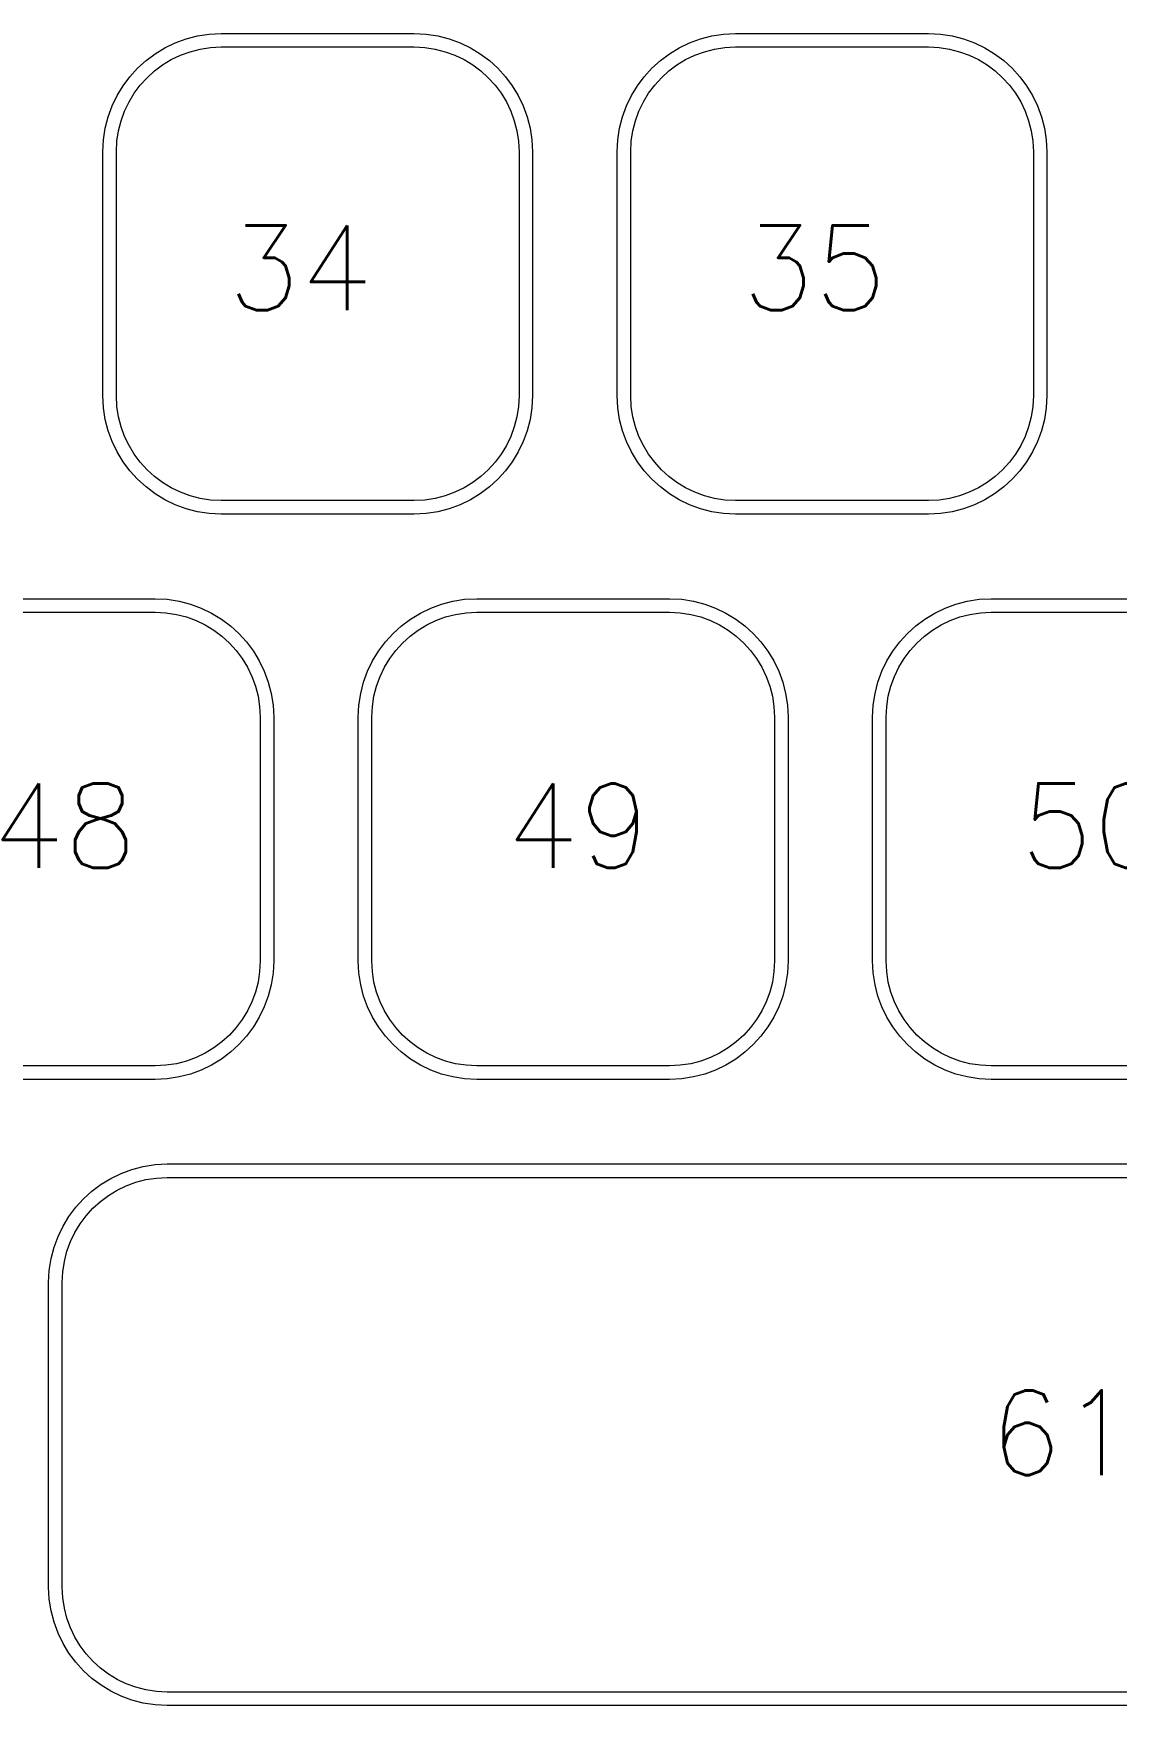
# Model space of a CAD drawing. Header units: millimetres. Extents: x 1461 to 1900, y 363 to 677.
# Drawn here: x 1647.34 to 1679.35, y 552.61 to 602.01 of the extents above; entities that cross this region are included whole.
import ezdxf

# ---------------------------------------------------------------- set-up
doc = ezdxf.new("R2010")
doc.units = ezdxf.units.MM
doc.styles.get("Standard").update_dxf_attribs({"font": 'txt', "bigfont": 'gbcbig.shx'})

msp = doc.modelspace()

# ---------------------------------------------------------------- linework, layer by layer
at = {"color": 7, "lineweight": 0}
for p, q in [((1651.2237, 601.5884), (1651.5294, 601.7363)), ((1651.5294, 601.7363), (1651.8506, 601.8544)), ((1651.8506, 601.8544), (1652.1853, 601.941)), ((1652.1853, 601.941), (1652.5318, 601.9943)), ((1652.5318, 601.9943), (1652.8883, 602.0124)), ((1652.8883, 602.0124), (1658.5885, 602.0124)), ((1658.5885, 602.0124), (1658.945, 601.9943)), ((1658.945, 601.9943), (1659.2915, 601.941)), ((1659.2915, 601.941), (1659.6262, 601.8544)), ((1659.6262, 601.8544), (1659.9473, 601.7363)), ((1659.9473, 601.7363), (1660.2531, 601.5884)), ((1666.4234, 601.5884), (1666.7292, 601.7363)), ((1666.7292, 601.7363), (1667.0503, 601.8544)), ((1667.0503, 601.8544), (1667.385, 601.941)), ((1667.385, 601.941), (1667.7315, 601.9943)), ((1667.7315, 601.9943), (1668.088, 602.0124)), ((1668.088, 602.0124), (1673.7882, 602.0124)), ((1673.7882, 602.0124), (1674.1447, 601.9943)), ((1674.1447, 601.9943), (1674.4912, 601.941)), ((1674.4912, 601.941), (1674.8259, 601.8544)), ((1674.8259, 601.8544), (1675.1471, 601.7363)), ((1675.1471, 601.7363), (1675.4529, 601.5884)), ((1650.4165, 600.9843), (1650.6654, 601.2106)), ((1650.6654, 601.2106), (1650.9351, 601.4126)), ((1650.9351, 601.4126), (1651.2237, 601.5884)), ((1651.1563, 601.0822), (1651.4119, 601.2377)), ((1651.4119, 601.2377), (1651.6828, 601.3684)), ((1651.6828, 601.3684), (1651.9675, 601.4728)), ((1651.9675, 601.4728), (1652.2643, 601.5493)), ((1652.2643, 601.5493), (1652.5718, 601.5963)), ((1652.5718, 601.5963), (1652.8883, 601.6124)), ((1652.8883, 601.6124), (1658.5884, 601.6124)), ((1658.5884, 601.6124), (1658.9049, 601.5963)), ((1658.9049, 601.5963), (1659.2124, 601.5493)), ((1659.2124, 601.5493), (1659.5092, 601.4728)), ((1659.5092, 601.4728), (1659.7939, 601.3684)), ((1659.7939, 601.3684), (1660.0648, 601.2377)), ((1660.0648, 601.2377), (1660.3204, 601.0822)), ((1660.2531, 601.5884), (1660.5417, 601.4126)), ((1660.5417, 601.4126), (1660.8113, 601.2106)), ((1660.8113, 601.2106), (1661.0602, 600.9843)), ((1665.6163, 600.9843), (1665.8652, 601.2106)), ((1665.8652, 601.2106), (1666.1348, 601.4126)), ((1666.1348, 601.4126), (1666.4234, 601.5884)), ((1666.3561, 601.0822), (1666.6117, 601.2377)), ((1666.6117, 601.2377), (1666.8826, 601.3684)), ((1666.8826, 601.3684), (1667.1672, 601.4728)), ((1667.1672, 601.4728), (1667.4641, 601.5493)), ((1667.4641, 601.5493), (1667.7715, 601.5963)), ((1667.7715, 601.5963), (1668.088, 601.6124)), ((1668.088, 601.6124), (1673.7882, 601.6124)), ((1673.7882, 601.6124), (1674.1047, 601.5963)), ((1674.1047, 601.5963), (1674.4121, 601.5493)), ((1674.4121, 601.5493), (1674.7089, 601.4728)), ((1674.7089, 601.4728), (1674.9936, 601.3684)), ((1674.9936, 601.3684), (1675.2645, 601.2377)), ((1675.2645, 601.2377), (1675.5201, 601.0822)), ((1675.4529, 601.5884), (1675.7415, 601.4126)), ((1675.7415, 601.4126), (1676.0111, 601.2106)), ((1676.0111, 601.2106), (1676.26, 600.9843)), ((1649.9883, 600.4658), (1650.1902, 600.7354)), ((1650.1902, 600.7354), (1650.4165, 600.9843)), ((1650.4972, 600.4831), (1650.6974, 600.7034)), ((1650.6974, 600.7034), (1650.9176, 600.9036)), ((1650.9176, 600.9036), (1651.1563, 601.0822)), ((1660.3204, 601.0822), (1660.5591, 600.9036)), ((1660.5591, 600.9036), (1660.7793, 600.7034)), ((1660.7793, 600.7034), (1660.9795, 600.4831)), ((1661.0602, 600.9843), (1661.2865, 600.7354)), ((1661.2865, 600.7354), (1661.4885, 600.4658)), ((1665.188, 600.4658), (1665.39, 600.7354)), ((1665.39, 600.7354), (1665.6163, 600.9843)), ((1665.6969, 600.4831), (1665.8971, 600.7034)), ((1665.8971, 600.7034), (1666.1174, 600.9036)), ((1666.1174, 600.9036), (1666.3561, 601.0822)), ((1675.5201, 601.0822), (1675.7588, 600.9036)), ((1675.7588, 600.9036), (1675.9791, 600.7034)), ((1675.9791, 600.7034), (1676.1793, 600.4831)), ((1676.26, 600.9843), (1676.4863, 600.7354)), ((1676.4863, 600.7354), (1676.6882, 600.4658)), ((1649.8124, 600.1772), (1649.9883, 600.4658)), ((1650.1631, 599.9888), (1650.3185, 600.2444)), ((1650.3185, 600.2444), (1650.4972, 600.4831)), ((1660.9795, 600.4831), (1661.1581, 600.2444)), ((1661.1581, 600.2444), (1661.3136, 599.9888)), ((1661.4885, 600.4658), (1661.6643, 600.1772)), ((1665.0122, 600.1772), (1665.188, 600.4658)), ((1665.3628, 599.9888), (1665.5183, 600.2444)), ((1665.5183, 600.2444), (1665.6969, 600.4831)), ((1676.1793, 600.4831), (1676.3579, 600.2444)), ((1676.3579, 600.2444), (1676.5133, 599.9888)), ((1676.6882, 600.4658), (1676.8641, 600.1772)), ((1649.5464, 599.5503), (1649.6646, 599.8714)), ((1649.6646, 599.8714), (1649.8124, 600.1772)), ((1649.928, 599.4333), (1650.0324, 599.7179)), ((1650.0324, 599.7179), (1650.1631, 599.9888)), ((1661.3136, 599.9888), (1661.4443, 599.7179)), ((1661.4443, 599.7179), (1661.5487, 599.4333)), ((1661.6643, 600.1772), (1661.8122, 599.8714)), ((1661.8122, 599.8714), (1661.9303, 599.5503)), ((1664.7462, 599.5503), (1664.8643, 599.8714)), ((1664.8643, 599.8714), (1665.0122, 600.1772)), ((1665.1277, 599.4333), (1665.2321, 599.7179)), ((1665.2321, 599.7179), (1665.3628, 599.9888)), ((1676.5133, 599.9888), (1676.644, 599.7179)), ((1676.644, 599.7179), (1676.7484, 599.4333)), ((1676.8641, 600.1772), (1677.0119, 599.8714)), ((1677.0119, 599.8714), (1677.1301, 599.5503)), ((1649.4598, 599.2155), (1649.5464, 599.5503)), ((1649.8515, 599.1364), (1649.928, 599.4333)), ((1661.5487, 599.4333), (1661.6252, 599.1364)), ((1661.9303, 599.5503), (1662.0169, 599.2155)), ((1664.6596, 599.2155), (1664.7462, 599.5503)), ((1665.0512, 599.1364), (1665.1277, 599.4333)), ((1676.7484, 599.4333), (1676.8249, 599.1364)), ((1677.1301, 599.5503), (1677.2167, 599.2155)), ((1649.3884, 598.5125), (1649.4065, 598.869)), ((1649.4065, 598.869), (1649.4598, 599.2155)), ((1649.7884, 598.5125), (1649.8044, 598.829)), ((1649.8044, 598.829), (1649.8515, 599.1364)), ((1661.6252, 599.1364), (1661.6723, 598.829)), ((1661.6723, 598.829), (1661.6883, 598.5125)), ((1662.0169, 599.2155), (1662.0702, 598.869)), ((1662.0702, 598.869), (1662.0884, 598.5125)), ((1664.5881, 598.5125), (1664.6063, 598.869)), ((1664.6063, 598.869), (1664.6596, 599.2155)), ((1664.9881, 598.5125), (1665.0042, 598.829)), ((1665.0042, 598.829), (1665.0512, 599.1364)), ((1676.8249, 599.1364), (1676.872, 598.829)), ((1676.872, 598.829), (1676.888, 598.5125)), ((1677.2167, 599.2155), (1677.27, 598.869)), ((1677.27, 598.869), (1677.2881, 598.5125)), ((1649.3884, 591.3123), (1649.3884, 598.5125)), ((1649.7884, 591.3123), (1649.7884, 598.5125)), ((1661.6883, 598.5125), (1661.6883, 591.3123)), ((1662.0884, 598.5125), (1662.0884, 591.3123)), ((1664.5881, 591.3123), (1664.5881, 598.5125)), ((1664.9881, 591.3123), (1664.9881, 598.5125)), ((1676.888, 598.5125), (1676.888, 591.3123)), ((1677.2881, 598.5125), (1677.2881, 591.3123)), ((1649.4065, 590.9558), (1649.3884, 591.3123)), ((1649.4598, 590.6093), (1649.4065, 590.9558)), ((1649.8044, 590.9958), (1649.7884, 591.3123)), ((1649.8515, 590.6884), (1649.8044, 590.9958)), ((1661.6723, 590.9958), (1661.6252, 590.6884)), ((1661.6883, 591.3123), (1661.6723, 590.9958)), ((1662.0702, 590.9558), (1662.0169, 590.6093)), ((1662.0884, 591.3123), (1662.0702, 590.9558)), ((1664.6063, 590.9558), (1664.5881, 591.3123)), ((1664.6596, 590.6093), (1664.6063, 590.9558)), ((1665.0042, 590.9958), (1664.9881, 591.3123)), ((1665.0512, 590.6884), (1665.0042, 590.9958)), ((1676.872, 590.9958), (1676.8249, 590.6884)), ((1676.888, 591.3123), (1676.872, 590.9958)), ((1677.27, 590.9558), (1677.2167, 590.6093)), ((1677.2881, 591.3123), (1677.27, 590.9558)), ((1649.5464, 590.2746), (1649.4598, 590.6093)), ((1649.928, 590.3915), (1649.8515, 590.6884)), ((1650.0324, 590.1069), (1649.928, 590.3915)), ((1661.5487, 590.3915), (1661.4443, 590.1069)), ((1661.6252, 590.6884), (1661.5487, 590.3915)), ((1662.0169, 590.6093), (1661.9303, 590.2746)), ((1664.7462, 590.2746), (1664.6596, 590.6093)), ((1665.1277, 590.3915), (1665.0512, 590.6884)), ((1665.2321, 590.1069), (1665.1277, 590.3915)), ((1676.7484, 590.3915), (1676.644, 590.1069)), ((1676.8249, 590.6884), (1676.7484, 590.3915)), ((1677.2167, 590.6093), (1677.1301, 590.2746)), ((1649.6646, 589.9535), (1649.5464, 590.2746)), ((1649.8124, 589.6477), (1649.6646, 589.9535)), ((1650.1631, 589.836), (1650.0324, 590.1069)), ((1650.3185, 589.5804), (1650.1631, 589.836)), ((1661.3136, 589.836), (1661.1581, 589.5804)), ((1661.4443, 590.1069), (1661.3136, 589.836)), ((1661.8122, 589.9535), (1661.6643, 589.6477)), ((1661.9303, 590.2746), (1661.8122, 589.9535)), ((1664.8643, 589.9535), (1664.7462, 590.2746)), ((1665.0122, 589.6477), (1664.8643, 589.9535)), ((1665.3628, 589.836), (1665.2321, 590.1069)), ((1665.5183, 589.5804), (1665.3628, 589.836)), ((1676.5133, 589.836), (1676.3579, 589.5804)), ((1676.644, 590.1069), (1676.5133, 589.836)), ((1677.0119, 589.9535), (1676.8641, 589.6477)), ((1677.1301, 590.2746), (1677.0119, 589.9535)), ((1649.9883, 589.3591), (1649.8124, 589.6477)), ((1650.1902, 589.0895), (1649.9883, 589.3591)), ((1650.4972, 589.3417), (1650.3185, 589.5804)), ((1650.6974, 589.1214), (1650.4972, 589.3417)), ((1660.9795, 589.3417), (1660.7793, 589.1214)), ((1661.1581, 589.5804), (1660.9795, 589.3417)), ((1661.4885, 589.3591), (1661.2865, 589.0895)), ((1661.6643, 589.6477), (1661.4885, 589.3591)), ((1665.188, 589.3591), (1665.0122, 589.6477)), ((1665.39, 589.0895), (1665.188, 589.3591)), ((1665.6969, 589.3417), (1665.5183, 589.5804)), ((1665.8971, 589.1214), (1665.6969, 589.3417)), ((1676.1793, 589.3417), (1675.9791, 589.1214)), ((1676.3579, 589.5804), (1676.1793, 589.3417)), ((1676.6882, 589.3591), (1676.4863, 589.0895)), ((1676.8641, 589.6477), (1676.6882, 589.3591)), ((1650.4165, 588.8406), (1650.1902, 589.0895)), ((1650.9176, 588.9212), (1650.6974, 589.1214)), ((1651.1563, 588.7426), (1650.9176, 588.9212)), ((1660.5591, 588.9212), (1660.3204, 588.7426)), ((1660.7793, 589.1214), (1660.5591, 588.9212)), ((1661.2865, 589.0895), (1661.0602, 588.8406)), ((1665.6163, 588.8406), (1665.39, 589.0895)), ((1666.1174, 588.9212), (1665.8971, 589.1214)), ((1666.3561, 588.7426), (1666.1174, 588.9212)), ((1675.7588, 588.9212), (1675.5201, 588.7426)), ((1675.9791, 589.1214), (1675.7588, 588.9212)), ((1676.4863, 589.0895), (1676.26, 588.8406)), ((1650.6654, 588.6143), (1650.4165, 588.8406)), ((1650.9351, 588.4123), (1650.6654, 588.6143)), ((1651.2237, 588.2365), (1650.9351, 588.4123)), ((1651.4119, 588.5871), (1651.1563, 588.7426)), ((1651.6828, 588.4564), (1651.4119, 588.5871)), ((1651.9675, 588.3521), (1651.6828, 588.4564)), ((1659.7939, 588.4564), (1659.5092, 588.3521)), ((1660.0648, 588.5871), (1659.7939, 588.4564)), ((1660.3204, 588.7426), (1660.0648, 588.5871)), ((1660.5417, 588.4123), (1660.2531, 588.2365)), ((1660.8113, 588.6143), (1660.5417, 588.4123)), ((1661.0602, 588.8406), (1660.8113, 588.6143)), ((1665.8652, 588.6143), (1665.6163, 588.8406)), ((1666.1348, 588.4123), (1665.8652, 588.6143)), ((1666.4234, 588.2365), (1666.1348, 588.4123)), ((1666.6117, 588.5871), (1666.3561, 588.7426)), ((1666.8826, 588.4564), (1666.6117, 588.5871)), ((1667.1672, 588.3521), (1666.8826, 588.4564)), ((1674.9936, 588.4564), (1674.7089, 588.3521)), ((1675.2645, 588.5871), (1674.9936, 588.4564)), ((1675.5201, 588.7426), (1675.2645, 588.5871)), ((1675.7415, 588.4123), (1675.4529, 588.2365)), ((1676.0111, 588.6143), (1675.7415, 588.4123)), ((1676.26, 588.8406), (1676.0111, 588.6143)), ((1651.5294, 588.0886), (1651.2237, 588.2365)), ((1651.8506, 587.9705), (1651.5294, 588.0886)), ((1652.1853, 587.8839), (1651.8506, 587.9705)), ((1652.2643, 588.2755), (1651.9675, 588.3521)), ((1652.5318, 587.8306), (1652.1853, 587.8839)), ((1652.5718, 588.2285), (1652.2643, 588.2755)), ((1652.8883, 588.2124), (1652.5718, 588.2285)), ((1658.5884, 588.2124), (1652.8883, 588.2124)), ((1658.9049, 588.2285), (1658.5884, 588.2124)), ((1659.2124, 588.2755), (1658.9049, 588.2285)), ((1659.2915, 587.8839), (1658.945, 587.8306)), ((1659.5092, 588.3521), (1659.2124, 588.2755)), ((1659.6262, 587.9705), (1659.2915, 587.8839)), ((1659.9473, 588.0886), (1659.6262, 587.9705)), ((1660.2531, 588.2365), (1659.9473, 588.0886)), ((1666.7292, 588.0886), (1666.4234, 588.2365)), ((1667.0503, 587.9705), (1666.7292, 588.0886)), ((1667.385, 587.8839), (1667.0503, 587.9705)), ((1667.4641, 588.2755), (1667.1672, 588.3521)), ((1667.7315, 587.8306), (1667.385, 587.8839)), ((1667.7715, 588.2285), (1667.4641, 588.2755)), ((1668.088, 588.2124), (1667.7715, 588.2285)), ((1673.7882, 588.2124), (1668.088, 588.2124)), ((1674.1047, 588.2285), (1673.7882, 588.2124)), ((1674.4121, 588.2755), (1674.1047, 588.2285)), ((1674.4912, 587.8839), (1674.1447, 587.8306)), ((1674.7089, 588.3521), (1674.4121, 588.2755)), ((1674.8259, 587.9705), (1674.4912, 587.8839)), ((1675.1471, 588.0886), (1674.8259, 587.9705)), ((1675.4529, 588.2365), (1675.1471, 588.0886)), ((1652.8883, 587.8124), (1652.5318, 587.8306)), ((1658.5885, 587.8124), (1652.8883, 587.8124)), ((1658.945, 587.8306), (1658.5885, 587.8124)), ((1668.088, 587.8124), (1667.7315, 587.8306)), ((1673.7882, 587.8124), (1668.088, 587.8124)), ((1674.1447, 587.8306), (1673.7882, 587.8124)), ((1645.2381, 585.3127), (1650.9379, 585.3127)), ((1645.2381, 584.9126), (1650.9379, 584.9126)), ((1650.9379, 585.3127), (1651.2944, 585.2945)), ((1650.9379, 584.9126), (1651.2544, 584.8966)), ((1651.2544, 584.8966), (1651.5618, 584.8495)), ((1651.2944, 585.2945), (1651.6409, 585.2412)), ((1651.6409, 585.2412), (1651.9756, 585.1546)), ((1651.9756, 585.1546), (1652.2968, 585.0365)), ((1652.2968, 585.0365), (1652.6026, 584.8886)), ((1658.7732, 584.8886), (1659.079, 585.0365)), ((1659.079, 585.0365), (1659.4001, 585.1546)), ((1659.4001, 585.1546), (1659.7348, 585.2412)), ((1659.7348, 585.2412), (1660.0813, 585.2945)), ((1659.8139, 584.8495), (1660.1213, 584.8966)), ((1660.0813, 585.2945), (1660.4378, 585.3127)), ((1660.1213, 584.8966), (1660.4378, 584.9126)), ((1660.4378, 585.3127), (1666.138, 585.3127)), ((1660.4378, 584.9126), (1666.138, 584.9126)), ((1666.138, 585.3127), (1666.4945, 585.2945)), ((1666.138, 584.9126), (1666.4545, 584.8966)), ((1666.4545, 584.8966), (1666.7619, 584.8495)), ((1666.4945, 585.2945), (1666.841, 585.2412)), ((1666.841, 585.2412), (1667.1757, 585.1546)), ((1667.1757, 585.1546), (1667.4969, 585.0365)), ((1667.4969, 585.0365), (1667.8027, 584.8886)), ((1673.973, 584.8886), (1674.2788, 585.0365)), ((1674.2788, 585.0365), (1674.5999, 585.1546)), ((1674.5999, 585.1546), (1674.9346, 585.2412)), ((1674.9346, 585.2412), (1675.2811, 585.2945)), ((1675.0137, 584.8495), (1675.3211, 584.8966)), ((1675.2811, 585.2945), (1675.6376, 585.3127)), ((1675.3211, 584.8966), (1675.6376, 584.9126)), ((1675.6376, 585.3127), (1681.3375, 585.3127)), ((1675.6376, 584.9126), (1681.3374, 584.9126)), ((1651.5618, 584.8495), (1651.8586, 584.773)), ((1651.8586, 584.773), (1652.1433, 584.6686)), ((1652.1433, 584.6686), (1652.4142, 584.5379)), ((1652.4142, 584.5379), (1652.6698, 584.3825)), ((1652.6026, 584.8886), (1652.8912, 584.7128)), ((1652.8912, 584.7128), (1653.1608, 584.5108)), ((1653.1608, 584.5108), (1653.4097, 584.2845)), ((1657.9661, 584.2845), (1658.215, 584.5108)), ((1658.215, 584.5108), (1658.4846, 584.7128)), ((1658.4846, 584.7128), (1658.7732, 584.8886)), ((1658.7059, 584.3825), (1658.9615, 584.5379)), ((1658.9615, 584.5379), (1659.2324, 584.6686)), ((1659.2324, 584.6686), (1659.517, 584.773)), ((1659.517, 584.773), (1659.8139, 584.8495)), ((1666.7619, 584.8495), (1667.0587, 584.773)), ((1667.0587, 584.773), (1667.3434, 584.6686)), ((1667.3434, 584.6686), (1667.6143, 584.5379)), ((1667.6143, 584.5379), (1667.8699, 584.3825)), ((1667.8027, 584.8886), (1668.0913, 584.7128)), ((1668.0913, 584.7128), (1668.3609, 584.5108)), ((1668.3609, 584.5108), (1668.6098, 584.2845)), ((1673.1659, 584.2845), (1673.4148, 584.5108)), ((1673.4148, 584.5108), (1673.6844, 584.7128)), ((1673.6844, 584.7128), (1673.973, 584.8886)), ((1673.9057, 584.3825), (1674.1612, 584.5379)), ((1674.1612, 584.5379), (1674.4322, 584.6686)), ((1674.4322, 584.6686), (1674.7168, 584.773)), ((1674.7168, 584.773), (1675.0137, 584.8495)), ((1652.6698, 584.3825), (1652.9085, 584.2038)), ((1652.9085, 584.2038), (1653.1288, 584.0036)), ((1653.1288, 584.0036), (1653.329, 583.7834)), ((1653.4097, 584.2845), (1653.636, 584.0356)), ((1653.636, 584.0356), (1653.8379, 583.766)), ((1657.5378, 583.766), (1657.7398, 584.0356)), ((1657.7398, 584.0356), (1657.9661, 584.2845)), ((1658.0467, 583.7834), (1658.2469, 584.0036)), ((1658.2469, 584.0036), (1658.4672, 584.2038)), ((1658.4672, 584.2038), (1658.7059, 584.3825)), ((1667.8699, 584.3825), (1668.1086, 584.2038)), ((1668.1086, 584.2038), (1668.3289, 584.0036)), ((1668.3289, 584.0036), (1668.5291, 583.7834)), ((1668.6098, 584.2845), (1668.8361, 584.0356)), ((1668.8361, 584.0356), (1669.038, 583.766)), ((1672.7376, 583.766), (1672.9396, 584.0356)), ((1672.9396, 584.0356), (1673.1659, 584.2845)), ((1673.2465, 583.7834), (1673.4467, 584.0036)), ((1673.4467, 584.0036), (1673.6669, 584.2038)), ((1673.6669, 584.2038), (1673.9057, 584.3825)), ((1653.329, 583.7834), (1653.5076, 583.5447)), ((1653.5076, 583.5447), (1653.663, 583.2891)), ((1653.8379, 583.766), (1654.0138, 583.4774)), ((1654.0138, 583.4774), (1654.1616, 583.1716)), ((1657.2141, 583.1716), (1657.362, 583.4774)), ((1657.362, 583.4774), (1657.5378, 583.766)), ((1657.7126, 583.2891), (1657.8681, 583.5447)), ((1657.8681, 583.5447), (1658.0467, 583.7834)), ((1668.5291, 583.7834), (1668.7077, 583.5447)), ((1668.7077, 583.5447), (1668.8631, 583.2891)), ((1669.038, 583.766), (1669.2139, 583.4774)), ((1669.2139, 583.4774), (1669.3617, 583.1716)), ((1672.4139, 583.1716), (1672.5618, 583.4774)), ((1672.5618, 583.4774), (1672.7376, 583.766)), ((1672.9124, 583.2891), (1673.0679, 583.5447)), ((1673.0679, 583.5447), (1673.2465, 583.7834)), ((1653.663, 583.2891), (1653.7937, 583.0182)), ((1653.7937, 583.0182), (1653.8981, 582.7335)), ((1654.1616, 583.1716), (1654.2798, 582.8505)), ((1657.096, 582.8505), (1657.2141, 583.1716)), ((1657.4775, 582.7335), (1657.5819, 583.0182)), ((1657.5819, 583.0182), (1657.7126, 583.2891)), ((1668.8631, 583.2891), (1668.9938, 583.0182)), ((1668.9938, 583.0182), (1669.0982, 582.7335)), ((1669.3617, 583.1716), (1669.4799, 582.8505)), ((1672.2958, 582.8505), (1672.4139, 583.1716)), ((1672.6773, 582.7335), (1672.7817, 583.0182)), ((1672.7817, 583.0182), (1672.9124, 583.2891)), ((1653.8981, 582.7335), (1653.9746, 582.4367)), ((1653.9746, 582.4367), (1654.0217, 582.1292)), ((1654.2798, 582.8505), (1654.3664, 582.5158)), ((1654.3664, 582.5158), (1654.4197, 582.1693)), ((1656.9561, 582.1693), (1657.0094, 582.5158)), ((1657.0094, 582.5158), (1657.096, 582.8505)), ((1657.354, 582.1292), (1657.401, 582.4367)), ((1657.401, 582.4367), (1657.4775, 582.7335)), ((1669.0982, 582.7335), (1669.1748, 582.4367)), ((1669.1748, 582.4367), (1669.2218, 582.1292)), ((1669.4799, 582.8505), (1669.5665, 582.5158)), ((1669.5665, 582.5158), (1669.6198, 582.1693)), ((1672.1559, 582.1693), (1672.2092, 582.5158)), ((1672.2092, 582.5158), (1672.2958, 582.8505)), ((1672.5538, 582.1292), (1672.6008, 582.4367)), ((1672.6008, 582.4367), (1672.6773, 582.7335)), ((1654.0217, 582.1292), (1654.0377, 581.8127)), ((1654.4197, 582.1693), (1654.4378, 581.8128)), ((1656.9379, 581.8128), (1656.9561, 582.1693)), ((1657.3379, 581.8127), (1657.354, 582.1292)), ((1669.2218, 582.1292), (1669.2378, 581.8127)), ((1669.6198, 582.1693), (1669.6379, 581.8128)), ((1672.1377, 581.8128), (1672.1559, 582.1693)), ((1672.5377, 581.8127), (1672.5538, 582.1292)), ((1654.0377, 581.8127), (1654.0377, 574.6125)), ((1654.4378, 581.8128), (1654.4378, 574.6126)), ((1656.9379, 574.6126), (1656.9379, 581.8128)), ((1657.3379, 574.6125), (1657.3379, 581.8127)), ((1669.2378, 581.8127), (1669.2378, 574.6125)), ((1669.6379, 581.8128), (1669.6379, 574.6126)), ((1672.1377, 574.6126), (1672.1377, 581.8128)), ((1672.5377, 574.6125), (1672.5377, 581.8127)), ((1654.0377, 574.6125), (1654.0217, 574.2961)), ((1654.4378, 574.6126), (1654.4197, 574.2561)), ((1656.9561, 574.2561), (1656.9379, 574.6126)), ((1657.354, 574.2961), (1657.3379, 574.6125)), ((1669.2378, 574.6125), (1669.2218, 574.2961)), ((1669.6379, 574.6126), (1669.6198, 574.2561)), ((1672.1559, 574.2561), (1672.1377, 574.6126)), ((1672.5538, 574.2961), (1672.5377, 574.6125)), ((1654.0217, 574.2961), (1653.9746, 573.9886)), ((1654.4197, 574.2561), (1654.3664, 573.9096)), ((1657.0094, 573.9096), (1656.9561, 574.2561)), ((1657.401, 573.9886), (1657.354, 574.2961)), ((1669.2218, 574.2961), (1669.1748, 573.9886)), ((1669.6198, 574.2561), (1669.5665, 573.9096)), ((1672.2092, 573.9096), (1672.1559, 574.2561)), ((1672.6008, 573.9886), (1672.5538, 574.2961)), ((1653.8981, 573.6918), (1653.7937, 573.4071)), ((1653.9746, 573.9886), (1653.8981, 573.6918)), ((1654.2798, 573.5749), (1654.1616, 573.2537)), ((1654.3664, 573.9096), (1654.2798, 573.5749)), ((1657.096, 573.5749), (1657.0094, 573.9096)), ((1657.2141, 573.2537), (1657.096, 573.5749)), ((1657.4775, 573.6918), (1657.401, 573.9886)), ((1657.5819, 573.4071), (1657.4775, 573.6918)), ((1669.0982, 573.6918), (1668.9938, 573.4071)), ((1669.1748, 573.9886), (1669.0982, 573.6918)), ((1669.4799, 573.5749), (1669.3617, 573.2537)), ((1669.5665, 573.9096), (1669.4799, 573.5749)), ((1672.2958, 573.5749), (1672.2092, 573.9096)), ((1672.4139, 573.2537), (1672.2958, 573.5749)), ((1672.6773, 573.6918), (1672.6008, 573.9886)), ((1672.7817, 573.4071), (1672.6773, 573.6918)), ((1653.663, 573.1362), (1653.5076, 572.8806)), ((1653.7937, 573.4071), (1653.663, 573.1362)), ((1654.1616, 573.2537), (1654.0138, 572.9479)), ((1657.362, 572.9479), (1657.2141, 573.2537)), ((1657.7126, 573.1362), (1657.5819, 573.4071)), ((1657.8681, 572.8806), (1657.7126, 573.1362)), ((1668.8631, 573.1362), (1668.7077, 572.8806)), ((1668.9938, 573.4071), (1668.8631, 573.1362)), ((1669.3617, 573.2537), (1669.2139, 572.9479)), ((1672.5618, 572.9479), (1672.4139, 573.2537)), ((1672.9124, 573.1362), (1672.7817, 573.4071)), ((1673.0679, 572.8806), (1672.9124, 573.1362)), ((1653.329, 572.6419), (1653.1288, 572.4217)), ((1653.5076, 572.8806), (1653.329, 572.6419)), ((1653.8379, 572.6594), (1653.636, 572.3897)), ((1654.0138, 572.9479), (1653.8379, 572.6594)), ((1657.5378, 572.6594), (1657.362, 572.9479)), ((1657.7398, 572.3897), (1657.5378, 572.6594)), ((1658.0467, 572.6419), (1657.8681, 572.8806)), ((1658.2469, 572.4217), (1658.0467, 572.6419)), ((1668.5291, 572.6419), (1668.3289, 572.4217)), ((1668.7077, 572.8806), (1668.5291, 572.6419)), ((1669.038, 572.6594), (1668.8361, 572.3897)), ((1669.2139, 572.9479), (1669.038, 572.6594)), ((1672.7376, 572.6594), (1672.5618, 572.9479)), ((1672.9396, 572.3897), (1672.7376, 572.6594)), ((1673.2465, 572.6419), (1673.0679, 572.8806)), ((1673.4467, 572.4217), (1673.2465, 572.6419)), ((1652.9085, 572.2214), (1652.6698, 572.0428)), ((1653.1288, 572.4217), (1652.9085, 572.2214)), ((1653.4097, 572.1408), (1653.1608, 571.9145)), ((1653.636, 572.3897), (1653.4097, 572.1408)), ((1657.9661, 572.1408), (1657.7398, 572.3897)), ((1658.215, 571.9145), (1657.9661, 572.1408)), ((1658.4672, 572.2214), (1658.2469, 572.4217)), ((1658.7059, 572.0428), (1658.4672, 572.2214)), ((1668.1086, 572.2214), (1667.8699, 572.0428)), ((1668.3289, 572.4217), (1668.1086, 572.2214)), ((1668.6098, 572.1408), (1668.3609, 571.9145)), ((1668.8361, 572.3897), (1668.6098, 572.1408)), ((1673.1659, 572.1408), (1672.9396, 572.3897)), ((1673.4148, 571.9145), (1673.1659, 572.1408)), ((1673.6669, 572.2214), (1673.4467, 572.4217)), ((1673.9057, 572.0428), (1673.6669, 572.2214)), ((1651.5618, 571.5758), (1651.2544, 571.5287)), ((1651.8586, 571.6523), (1651.5618, 571.5758)), ((1652.1433, 571.7567), (1651.8586, 571.6523)), ((1652.4142, 571.8874), (1652.1433, 571.7567)), ((1652.6698, 572.0428), (1652.4142, 571.8874)), ((1652.8912, 571.7126), (1652.6026, 571.5367)), ((1653.1608, 571.9145), (1652.8912, 571.7126)), ((1658.4846, 571.7126), (1658.215, 571.9145)), ((1658.7732, 571.5367), (1658.4846, 571.7126)), ((1658.9615, 571.8874), (1658.7059, 572.0428)), ((1659.2324, 571.7567), (1658.9615, 571.8874)), ((1659.517, 571.6523), (1659.2324, 571.7567)), ((1659.8139, 571.5758), (1659.517, 571.6523)), ((1660.1213, 571.5287), (1659.8139, 571.5758)), ((1666.7619, 571.5758), (1666.4545, 571.5287)), ((1667.0587, 571.6523), (1666.7619, 571.5758)), ((1667.3434, 571.7567), (1667.0587, 571.6523)), ((1667.6143, 571.8874), (1667.3434, 571.7567)), ((1667.8699, 572.0428), (1667.6143, 571.8874)), ((1668.0913, 571.7126), (1667.8027, 571.5367)), ((1668.3609, 571.9145), (1668.0913, 571.7126)), ((1673.6844, 571.7126), (1673.4148, 571.9145)), ((1673.973, 571.5367), (1673.6844, 571.7126)), ((1674.1612, 571.8874), (1673.9057, 572.0428)), ((1674.4322, 571.7567), (1674.1612, 571.8874)), ((1674.7168, 571.6523), (1674.4322, 571.7567)), ((1675.0137, 571.5758), (1674.7168, 571.6523)), ((1675.3211, 571.5287), (1675.0137, 571.5758)), ((1650.9379, 571.5127), (1645.2381, 571.5127)), ((1650.9379, 571.1127), (1645.2381, 571.1127)), ((1651.2544, 571.5287), (1650.9379, 571.5127)), ((1651.2944, 571.1308), (1650.9379, 571.1127)), ((1651.6409, 571.1841), (1651.2944, 571.1308)), ((1651.9756, 571.2707), (1651.6409, 571.1841)), ((1652.2968, 571.3889), (1651.9756, 571.2707)), ((1652.6026, 571.5367), (1652.2968, 571.3889)), ((1659.079, 571.3889), (1658.7732, 571.5367)), ((1659.4001, 571.2707), (1659.079, 571.3889)), ((1659.7348, 571.1841), (1659.4001, 571.2707)), ((1660.0813, 571.1308), (1659.7348, 571.1841)), ((1660.4378, 571.1127), (1660.0813, 571.1308)), ((1660.4378, 571.5127), (1660.1213, 571.5287)), ((1666.138, 571.5127), (1660.4378, 571.5127)), ((1666.138, 571.1127), (1660.4378, 571.1127)), ((1666.4545, 571.5287), (1666.138, 571.5127)), ((1666.4945, 571.1308), (1666.138, 571.1127)), ((1666.841, 571.1841), (1666.4945, 571.1308)), ((1667.1757, 571.2707), (1666.841, 571.1841)), ((1667.4969, 571.3889), (1667.1757, 571.2707)), ((1667.8027, 571.5367), (1667.4969, 571.3889)), ((1674.2788, 571.3889), (1673.973, 571.5367)), ((1674.5999, 571.2707), (1674.2788, 571.3889)), ((1674.9346, 571.1841), (1674.5999, 571.2707)), ((1675.2811, 571.1308), (1674.9346, 571.1841)), ((1675.6376, 571.1127), (1675.2811, 571.1308)), ((1675.6376, 571.5127), (1675.3211, 571.5287)), ((1681.3374, 571.5127), (1675.6376, 571.5127)), ((1681.3375, 571.1127), (1675.6376, 571.1127)), ((1650.5852, 568.541), (1650.9317, 568.5942)), ((1650.9317, 568.5942), (1651.2882, 568.6124)), ((1651.2882, 568.6124), (1704.2878, 568.6124)), ((1649.335, 568.0125), (1649.6236, 568.1883)), ((1649.6236, 568.1883), (1649.9294, 568.3362)), ((1649.9294, 568.3362), (1650.2505, 568.4543)), ((1650.2505, 568.4543), (1650.5852, 568.541)), ((1650.3676, 568.0727), (1650.6644, 568.1492)), ((1650.6644, 568.1492), (1650.9719, 568.1963)), ((1650.9719, 568.1963), (1651.2883, 568.2123)), ((1651.2883, 568.2123), (1704.2879, 568.2123)), ((1648.8165, 567.5842), (1649.0654, 567.8105)), ((1649.0654, 567.8105), (1649.335, 568.0125)), ((1649.3177, 567.5036), (1649.5564, 567.6822)), ((1649.5564, 567.6822), (1649.812, 567.8376)), ((1649.812, 567.8376), (1650.0829, 567.9683)), ((1650.0829, 567.9683), (1650.3676, 568.0727)), ((1648.3882, 567.0657), (1648.5902, 567.3354)), ((1648.5902, 567.3354), (1648.8165, 567.5842)), ((1648.8972, 567.0831), (1649.0975, 567.3033)), ((1649.0975, 567.3033), (1649.3177, 567.5036)), ((1648.0645, 566.4714), (1648.2124, 566.7771)), ((1648.2124, 566.7771), (1648.3882, 567.0657)), ((1648.5632, 566.5888), (1648.7186, 566.8444)), ((1648.7186, 566.8444), (1648.8972, 567.0831)), ((1647.8598, 565.8155), (1647.9464, 566.1502)), ((1647.9464, 566.1502), (1648.0645, 566.4714)), ((1648.3281, 566.0332), (1648.4325, 566.3179)), ((1648.4325, 566.3179), (1648.5632, 566.5888)), ((1647.8065, 565.469), (1647.8598, 565.8155)), ((1648.2045, 565.4289), (1648.2516, 565.7364)), ((1648.2516, 565.7364), (1648.3281, 566.0332)), ((1647.7883, 565.1125), (1647.8065, 565.469)), ((1648.1885, 565.1125), (1648.2045, 565.4289)), ((1647.7883, 556.1124), (1647.7883, 565.1125)), ((1648.1885, 556.1124), (1648.1885, 565.1125)), ((1647.8065, 555.7559), (1647.7883, 556.1124)), ((1647.8598, 555.4094), (1647.8065, 555.7559)), ((1648.2045, 555.7959), (1648.1885, 556.1124)), ((1648.2516, 555.4885), (1648.2045, 555.7959)), ((1647.9464, 555.0747), (1647.8598, 555.4094)), ((1648.3281, 555.1916), (1648.2516, 555.4885)), ((1648.0645, 554.7536), (1647.9464, 555.0747)), ((1648.4325, 554.907), (1648.3281, 555.1916)), ((1648.5632, 554.636), (1648.4325, 554.907)), ((1648.2124, 554.4478), (1648.0645, 554.7536)), ((1648.3882, 554.1592), (1648.2124, 554.4478)), ((1648.7186, 554.3805), (1648.5632, 554.636)), ((1648.8972, 554.1418), (1648.7186, 554.3805)), ((1648.5902, 553.8896), (1648.3882, 554.1592)), ((1648.8165, 553.6407), (1648.5902, 553.8896)), ((1649.0975, 553.9215), (1648.8972, 554.1418)), ((1649.3177, 553.7213), (1649.0975, 553.9215)), ((1649.0654, 553.4144), (1648.8165, 553.6407)), ((1649.335, 553.2124), (1649.0654, 553.4144)), ((1649.5564, 553.5427), (1649.3177, 553.7213)), ((1649.812, 553.3872), (1649.5564, 553.5427)), ((1650.0829, 553.2565), (1649.812, 553.3872)), ((1649.6236, 553.0366), (1649.335, 553.2124)), ((1649.9294, 552.8887), (1649.6236, 553.0366)), ((1650.2505, 552.7706), (1649.9294, 552.8887)), ((1650.3676, 553.1521), (1650.0829, 553.2565)), ((1650.6644, 553.0756), (1650.3676, 553.1521)), ((1650.9719, 553.0286), (1650.6644, 553.0756)), ((1651.2883, 553.0125), (1650.9719, 553.0286)), ((1704.2879, 553.0125), (1651.2883, 553.0125)), ((1650.5852, 552.684), (1650.2505, 552.7706)), ((1650.9317, 552.6307), (1650.5852, 552.684)), ((1651.2882, 552.6125), (1650.9317, 552.6307)), ((1704.2878, 552.6125), (1651.2882, 552.6125))]:
    msp.add_line(p, q, dxfattribs=at)

# ---------------------------------------------------------------- texts
for s, p in [('34', (1653.0742, 593.8401)), ('35', (1668.2739, 593.8401)), ('48', (1646.1039, 577.3573)), ('49', (1661.304, 577.3573)), ('50', (1676.5035, 577.3573)), ('61', (1675.5827, 559.4213))]:
    msp.add_text(s, height=2.5).set_placement(p)

doc.saveas('drawing.dxf')
